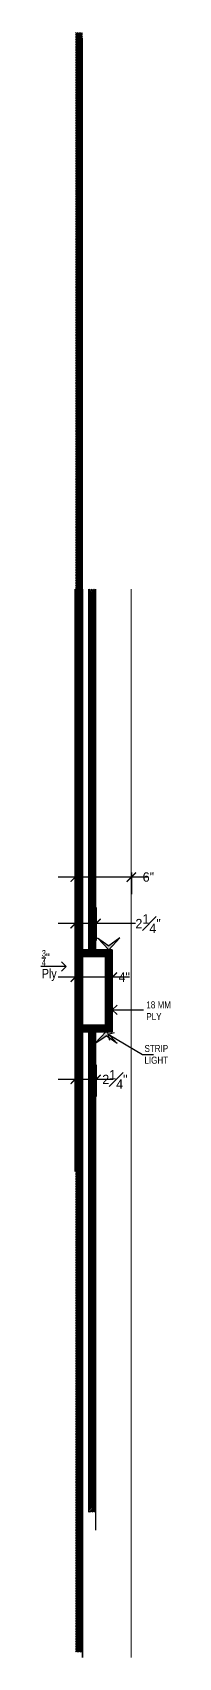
# Model space of a CAD drawing. Header units: inches. Extents: x -109431 to 29005, y -34715 to -1756.
# Drawn here: x -39792.8 to -39779, y -12282.8 to -12109.2 of the extents above; entities that cross this region are included whole.
import ezdxf

# ---------------------------------------------------------------- set-up
doc = ezdxf.new("R2010")
doc.units = ezdxf.units.IN
doc.header["$LTSCALE"] = 0.05
doc.header["$MEASUREMENT"] = 0
doc.header["$PDMODE"] = 3
doc.header["$PDSIZE"] = -4
doc.linetypes.add('DASHED2', pattern=[0.375, 0.25, -0.125])
doc.layers.get('Defpoints').update_dxf_attribs({"linetype": 'DASHED2'})
for name, color, linetype in [('Civil Dimension - Text', 7, 'Continuous'), ('Flooring Hatch', 251, 'Continuous'), ('FURNIITURE', 6, 'Continuous'), ('Furniture text & dimension', 7, 'Continuous'), ('text', 4, 'Continuous')]:
    doc.layers.add(name, color=color, linetype=linetype)
doc.layers.add('FURNITURE', color=1, linetype='Continuous', lineweight=18)
doc.layers.add('hatch', color=7, linetype='Continuous', lineweight=25)
doc.styles.add('9-128OF1-4', font='ARIALN.TTF', dxfattribs={"height": 3.0792})
doc.styles.add('ARIAL1', font='romans.shx', dxfattribs={"width": 0.85})
doc.styles.add('style2', font='stylu.ttf')
doc.dimstyles.new('DIM 1-4', dxfattribs={"dimtxt": 3.0792, "dimasz": 1.82, "dimexe": 1.82, "dimexo": 0, "dimgap": 0.09, "dimtad": 0, "dimzin": 0, "dimdsep": 46, "dimlunit": 4, "dimtxsty": '9-128OF1-4', "dimblk": 'ARCHTICK', "dimcen": 1.8125, "dimdle": 1.82, "dimclrd": 8, "dimclre": 8, "dimadec": 0, "dimazin": 0, "dimtfac": 1, "dimtofl": 0, "dimtmove": 0, "dimatfit": 3, "dimldrblk": 'OPEN90', "dimfxl": 1, "dimtolj": 1, "dimtzin": 0, "dimlwd": -1, "dimarcsym": 0})
pattern_1 = [(45, (30305.20492, -2386.82025), (-0.08838834765, 0.08838834765), [])]
pattern_2 = [(45, (30304.70492, -2386.82025), (-0.08838834765, 0.08838834765), [])]

# ---------------------------------------------------------------- blocks, each defined once
blk = doc.blocks.new('_ArchTick')
at = {"color": 0, "const_width": 0.15}
blk.add_lwpolyline([(-0.5, -0.5), (0.5, 0.5)], dxfattribs=at)
blk = doc.blocks.new('*D795')
at = {"layer": 'Defpoints', "color": 0, "ltscale": 50, "transparency": 16777216}
for p in [(-39789.13, -12202.69), (-39786.91, -12202.69), (-39789.13, -12204.42)]:
    blk.add_point(p, dxfattribs=at)
at = {"layer": 'Furniture text & dimension', "color": 8, "lineweight": -2, "ltscale": 50, "transparency": 16777216}
for p, q in [((-39789.13, -12202.69), (-39789.13, -12206.24)), ((-39786.91, -12202.69), (-39786.91, -12206.24))]:
    blk.add_line(p, q, dxfattribs=at)
at = {"layer": 'Furniture text & dimension', "color": 8, "ltscale": 50, "transparency": 16777216}
for p, q in [((-39785.09, -12204.42), (-39790.95, -12204.42)), ((-39782.69, -12204.42), (-39786.91, -12204.42))]:
    blk.add_line(p, q, dxfattribs=at)
at = {"layer": 'Furniture text & dimension', "color": 8, "ltscale": 50, "transparency": 16777216, "rotation": 180}
blk.add_blockref('_ArchTick', (-39789.13, -12204.42), dxfattribs=at)
at = {"layer": 'Furniture text & dimension', "color": 8, "ltscale": 50, "transparency": 16777216}
blk.add_blockref('_ArchTick', (-39786.91, -12204.42), dxfattribs=at)
at = {"layer": 'Furniture text & dimension', "color": 0, "lineweight": 15, "ltscale": 50, "transparency": 16777216, "insert": (-39781.34, -12204.42), "char_height": 1, "attachment_point": 5, "style": 'style2'}
blk.add_mtext('\\A1;2{\\H1x;\\S1#4;}"', dxfattribs=at)
blk = doc.blocks.new('_Open90')
at = {"color": 0, "linetype": 'ByBlock', "lineweight": -2}
for p, q in [((0, 0), (-1, 0)), ((-0.5, 0.5), (0, 0)), ((0, 0), (-0.5, -0.5))]:
    blk.add_line(p, q, dxfattribs=at)
blk = doc.blocks.new('adwawd')
at = {"layer": 'Flooring Hatch', "ltscale": 50, "true_color": 0xcd6928}
h = blk.add_hatch(color=32, dxfattribs=at)
h.dxf.hatch_style = 1
h.paths.add_polyline_path([(-77941.34, -7094.04), (-77946.01, -7099.05), (-77941.34, -7095.73), (-77936.68, -7099.05)])
at = {"layer": 'Civil Dimension - Text', "color": 2, "ltscale": 50}
for p, q in [((-77941.34, -7094.04), (-77946.01, -7099.05)), ((-77946.01, -7099.05), (-77941.34, -7095.73)), ((-77941.34, -7094.04), (-77936.68, -7099.05)), ((-77936.68, -7099.05), (-77941.34, -7095.73))]:
    blk.add_line(p, q, dxfattribs=at)
blk = doc.blocks.new('*D796')
at = {"layer": 'Defpoints', "color": 0, "ltscale": 50, "transparency": 16777216}
for p in [(-39789.13, -12210.14), (-39789.13, -12210.53), (-39785.16, -12211.1)]:
    blk.add_point(p, dxfattribs=at)
at = {"layer": 'Furniture text & dimension', "color": 8, "lineweight": -2, "ltscale": 50, "transparency": 16777216}
for p, q in [((-39789.13, -12210.53), (-39789.13, -12208.32)), ((-39785.16, -12211.1), (-39785.16, -12208.32))]:
    blk.add_line(p, q, dxfattribs=at)
at = {"layer": 'Furniture text & dimension', "color": 8, "ltscale": 50, "transparency": 16777216}
blk.add_line((-39783.34, -12210.14), (-39790.95, -12210.14), dxfattribs=at)
at = {"layer": 'Furniture text & dimension', "color": 8, "ltscale": 50, "transparency": 16777216, "rotation": 180}
blk.add_blockref('_ArchTick', (-39789.13, -12210.14), dxfattribs=at)
at = {"layer": 'Furniture text & dimension', "color": 8, "ltscale": 50, "transparency": 16777216}
blk.add_blockref('_ArchTick', (-39785.16, -12210.14), dxfattribs=at)
at = {"layer": 'Furniture text & dimension', "color": 0, "lineweight": 15, "ltscale": 50, "transparency": 16777216, "insert": (-39783.89, -12210.14), "char_height": 1, "attachment_point": 5, "style": 'style2'}
blk.add_mtext('\\A1;4"', dxfattribs=at)
blk = doc.blocks.new('*D797')
at = {"layer": 'Defpoints', "color": 0, "ltscale": 50, "transparency": 16777216}
for p in [(-39789.13, -12219.51), (-39786.91, -12219.51), (-39789.13, -12221.06)]:
    blk.add_point(p, dxfattribs=at)
at = {"layer": 'Furniture text & dimension', "color": 8, "lineweight": -2, "ltscale": 50, "transparency": 16777216}
for p, q in [((-39789.13, -12219.51), (-39789.13, -12222.88)), ((-39786.91, -12219.51), (-39786.91, -12222.88))]:
    blk.add_line(p, q, dxfattribs=at)
at = {"layer": 'Furniture text & dimension', "color": 8, "ltscale": 50, "transparency": 16777216}
blk.add_line((-39785.09, -12221.06), (-39790.95, -12221.06), dxfattribs=at)
at = {"layer": 'Furniture text & dimension', "color": 8, "ltscale": 50, "transparency": 16777216, "rotation": 180}
blk.add_blockref('_ArchTick', (-39789.13, -12221.06), dxfattribs=at)
at = {"layer": 'Furniture text & dimension', "color": 8, "ltscale": 50, "transparency": 16777216}
blk.add_blockref('_ArchTick', (-39786.91, -12221.06), dxfattribs=at)
at = {"layer": 'Furniture text & dimension', "color": 0, "lineweight": 15, "ltscale": 50, "transparency": 16777216, "insert": (-39784.89, -12221.06), "char_height": 1, "attachment_point": 5, "style": 'style2'}
blk.add_mtext('\\A1;2{\\H1x;\\S1#4;}"', dxfattribs=at)
blk = doc.blocks.new('*D802')
at = {"layer": 'Defpoints', "color": 0, "ltscale": 50, "transparency": 16777216}
for p in [(-39789.13, -12197.5), (-39789.13, -12199.45), (-39783.13, -12198.95)]:
    blk.add_point(p, dxfattribs=at)
at = {"layer": 'Furniture text & dimension', "color": 8, "lineweight": -2, "ltscale": 50, "transparency": 16777216}
for p, q in [((-39789.13, -12197.5), (-39789.13, -12201.27)), ((-39783.13, -12198.95), (-39783.13, -12201.27))]:
    blk.add_line(p, q, dxfattribs=at)
at = {"layer": 'Furniture text & dimension', "color": 8, "ltscale": 50, "transparency": 16777216}
for p, q in [((-39781.31, -12199.45), (-39790.95, -12199.45)), ((-39782.01, -12199.45), (-39783.13, -12199.45))]:
    blk.add_line(p, q, dxfattribs=at)
at = {"layer": 'Furniture text & dimension', "color": 8, "ltscale": 50, "transparency": 16777216, "rotation": 180}
blk.add_blockref('_ArchTick', (-39789.13, -12199.45), dxfattribs=at)
at = {"layer": 'Furniture text & dimension', "color": 8, "ltscale": 50, "transparency": 16777216}
blk.add_blockref('_ArchTick', (-39783.13, -12199.45), dxfattribs=at)
at = {"layer": 'Furniture text & dimension', "color": 0, "lineweight": 15, "ltscale": 50, "transparency": 16777216, "insert": (-39781.31, -12199.45), "char_height": 1, "attachment_point": 5, "style": 'style2'}
blk.add_mtext('\\A1;6"', dxfattribs=at)

msp = doc.modelspace()

# ---------------------------------------------------------------- hatches: boundary and pattern name
at = {"layer": 'hatch', "ltscale": 50}
h = msp.add_hatch(dxfattribs=at)
h.set_pattern_fill('ANSI31', color=36)
h.set_pattern_definition([(45, (30305.98492, -2386.82025), (-0.08838834765, 0.08838834765), [])])
h.paths.add_polyline_path([(-39788.35392, -12109.24378), (-39789.10392, -12109.24378), (-39789.10392, -12282.24378), (-39788.35392, -12282.24378)])
h = msp.add_hatch(dxfattribs=at)
h.set_pattern_fill('ANSI31', color=36)
h.set_pattern_definition(pattern_2)
h.paths.add_polyline_path([(-39786.91392, -12168.69293), (-39787.66392, -12168.69293), (-39787.66392, -12207.2135), (-39786.91392, -12207.2135)])
h = msp.add_hatch(dxfattribs=at)
h.set_pattern_fill('ANSI31', color=36)
h.set_pattern_definition(pattern_1)
h.paths.add_polyline_path([(-39785.16392, -12207.2135), (-39788.35392, -12207.2135), (-39788.35392, -12207.9635), (-39785.16392, -12207.9635)])
h = msp.add_hatch(dxfattribs=at)
h.set_pattern_fill('ANSI31', color=36)
h.set_pattern_definition([(45, (30304.45492, -2386.82025), (-0.08838834765, 0.08838834765), [])])
h.paths.add_polyline_path([(-39785.16392, -12207.9635), (-39785.91392, -12207.9635), (-39785.91392, -12215.24249), (-39785.16392, -12215.24249)])
h = msp.add_hatch(dxfattribs=at)
h.set_pattern_fill('ANSI31', color=36)
h.set_pattern_definition(pattern_1)
h.paths.add_polyline_path([(-39785.16392, -12215.24249), (-39788.35392, -12215.24249), (-39788.35392, -12215.99249), (-39785.18534, -12215.99249), (-39785.15426, -12215.99249), (-39785.16392, -12215.99249)])
h = msp.add_hatch(dxfattribs=at)
h.set_pattern_fill('ANSI31', color=36)
h.set_pattern_definition(pattern_2)
h.paths.add_polyline_path([(-39786.91392, -12215.99249), (-39787.66894, -12215.99249), (-39787.66894, -12267.27319), (-39786.91392, -12267.27319)])

# ---------------------------------------------------------------- linework, layer by layer
at = {"layer": 'Civil Dimension - Text', "ltscale": 50}
for p, q in [((-39789.13392, -12207.2135), (-39786.38894, -12207.2135)), ((-39789.13392, -12207.2135), (-39785.16392, -12207.2135)), ((-39787.66894, -12267.27319), (-39787.66894, -12215.99249)), ((-39785.91392, -12215.9775), (-39785.91392, -12215.99249))]:
    msp.add_line(p, q, dxfattribs=at)
at = {"layer": 'FURNIITURE', "color": 36, "ltscale": 50}
msp.add_line((-39788.35392, -12282.80316), (-39788.35392, -12109.80316), dxfattribs=at)
at = {"layer": 'FURNIITURE', "color": 242, "ltscale": 50, "true_color": 0xcd2027}
for p, q in [((-39789.13392, -12230.90651), (-39789.13392, -12168.69293)), ((-39788.35392, -12168.69293), (-39788.35392, -12282.80316)), ((-39787.66392, -12207.2135), (-39787.66392, -12168.69293)), ((-39786.91392, -12207.2135), (-39786.91392, -12168.69293)), ((-39785.16392, -12207.2135), (-39789.13392, -12207.2135)), ((-39785.16392, -12207.9635), (-39789.13392, -12207.9635)), ((-39785.91392, -12207.9635), (-39785.91392, -12215.24249)), ((-39785.16392, -12207.2135), (-39785.16392, -12215.99249)), ((-39789.13392, -12215.24249), (-39785.16392, -12215.24249)), ((-39789.13392, -12215.99249), (-39785.16392, -12215.99249)), ((-39786.91392, -12269.20138), (-39786.91392, -12215.99249))]:
    msp.add_line(p, q, dxfattribs=at)
at = {"layer": 'FURNITURE', "color": 244, "ltscale": 50, "true_color": 0x991b1e}
msp.add_line((-39783.13392, -12168.69293), (-39783.13392, -12282.80316), dxfattribs=at)

# ---------------------------------------------------------------- block references
at = {"layer": 'Civil Dimension - Text', "xscale": -0.2553278660945312, "yscale": 0.2553278660945312, "zscale": 0.2553278660945312, "rotation": 180}
msp.add_blockref('adwawd', (-19884.95893, -14018.51426), dxfattribs=at)
at = {"layer": 'Civil Dimension - Text', "xscale": 0.2553278660945312, "yscale": 0.2553278660945312, "zscale": 0.2553278660945312}
msp.add_blockref('adwawd', (-19885.24482, -10404.65371), dxfattribs=at)

# ---------------------------------------------------------------- texts
at = {"layer": 'text', "ltscale": 50, "attachment_point": 1, "style": '9-128OF1-4'}
for s, width, insert, char_height in [('\\A1;{\\H0.7x;\\S3/4;}" \\PPly', 455.5368202, (-39792.70774, -12207.23653), 1), ('{\\C32;\\c2648525;18 MM\\PPLY}', 455.5368202, (-39781.52767, -12212.72657), 0.75), ('{\\C30;\\c2254834;\\PSTRIP\\PLIGHT}', 657.6176512, (-39781.7266, -12216.13274), 0.75)]:
    msp.add_mtext_dynamic_manual_height_columns(s, width=width, gutter_width=15.396, heights=[0], dxfattribs=dict(at, insert=insert, char_height=char_height))

# ---------------------------------------------------------------- dimensions: what is measured, and where the dimension line sits
at = {"layer": 'Furniture text & dimension', "lineweight": 15, "ltscale": 50}
for base, p1, p2, picture, middle in [((-39789.13392, -12199.44772), (-39783.13392, -12198.94838), (-39789.13392, -12197.49669), '*D802', (-39781.31392, -12199.44772)), ((-39789.13392, -12204.42157), (-39786.91392, -12202.68787), (-39789.13392, -12202.68787), '*D795', (-39781.33966, -12204.42157)), ((-39789.13392, -12210.13648), (-39785.16392, -12211.10322), (-39789.13392, -12210.5341), '*D796', (-39783.89149, -12210.13648)), ((-39789.13392, -12221.05601), (-39786.91392, -12219.51386), (-39789.13392, -12219.51386), '*D797', (-39784.88991, -12221.05601))]:
    dim = msp.add_linear_dim(base=base, p1=p1, p2=p2, dimstyle='DIM 1-4', override={"dimtxt": 1, "dimasz": 1, "dimdec": 3, "dimtxsty": 'style2', "dimtdec": 3, "dimtmove": 1, "dimfxl": 0, "dimfrac": 1, "dimarcsym": 1}, dxfattribs=at)
    dim.commit()
    dim.dimension.update_dxf_attribs({"geometry": picture, "text_midpoint": middle, "dimtype": 160})

# ---------------------------------------------------------------- leaders
at = {"layer": 'Civil Dimension - Text', "ltscale": 50}
for points, override in [([(-39790.10336, -12209.00165), (-39792.81657, -12209.00165)], {"dimtxt": 75, "dimasz": 1, "dimdec": 1, "dimlunit": 2, "dimtxsty": 'ARIAL1', "dimclrt": 256, "dimtdec": 1, "dimfxl": 0, "dimarcsym": 1}), ([(-39785.16392, -12213.61375), (-39781.84138, -12213.61374)], {"dimtxt": 75, "dimasz": 1, "dimgap": 0.09, "dimtad": 0, "dimdec": 1, "dimlunit": 2, "dimtxsty": 'ARIAL1', "dimclrt": 256, "dimtdec": 1, "dimfxl": 0, "dimarcsym": 1}), ([(-39785.60256, -12216.23032), (-39781.92786, -12218.38359), (-39780.7524, -12218.38359)], {"dimtxt": 75, "dimasz": 1, "dimdec": 1, "dimlunit": 2, "dimtxsty": 'ARIAL1', "dimclrt": 256, "dimtdec": 1, "dimfxl": 0, "dimarcsym": 1})]:
    msp.add_leader(points, dimstyle='DIM 1-4', override=override, dxfattribs=at)

doc.saveas('drawing.dxf')
